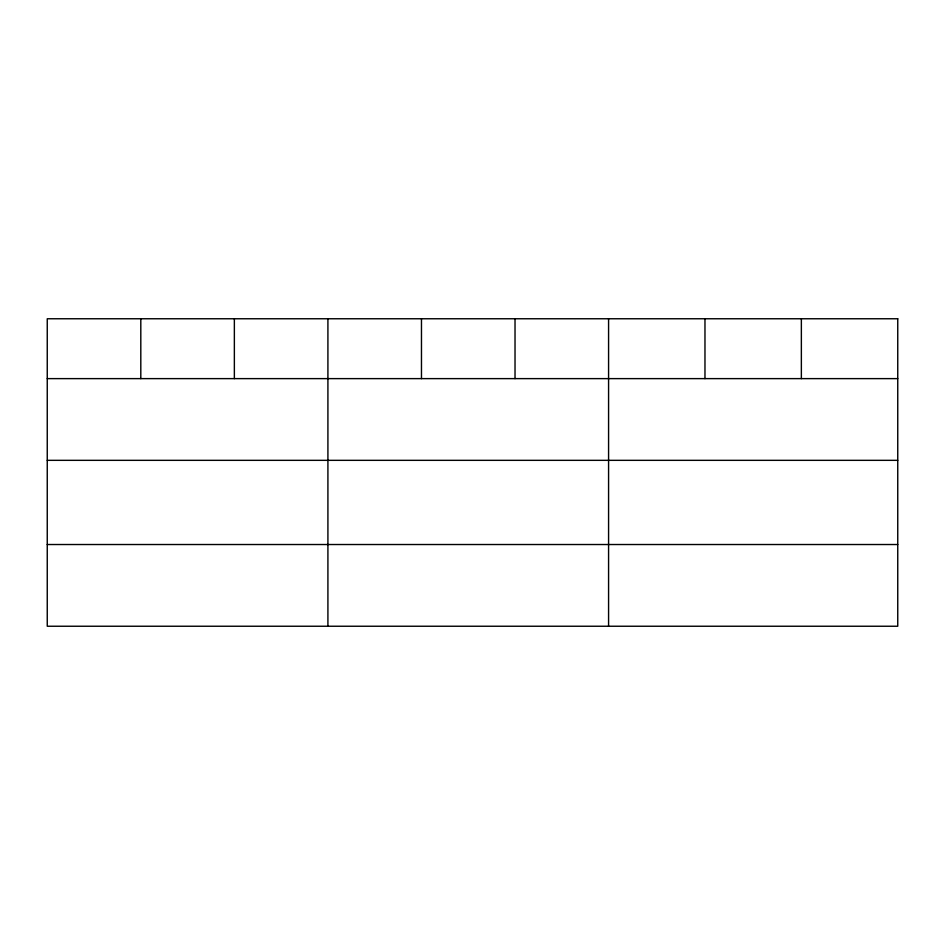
<?xml version="1.0" encoding="UTF-8"?>
<svg xmlns="http://www.w3.org/2000/svg" width="945" height="945" viewBox="0 0 945 945"><rect width="100%" height="100%" fill="white"/><g stroke="black" fill="none" stroke-linecap="round" stroke-linejoin="round"><path stroke-width="1.42" d="M47.25 378.626L897.75 378.626M47.25 460.333L897.75 460.333M47.25 544.521L897.75 544.521M801.36 318.76L801.36 378.626M704.97 318.76L704.97 378.626M608.58 318.76L608.58 626.24M515.025 318.76L515.025 378.626M421.47 318.76L421.47 378.626M327.915 318.76L327.915 626.24M234.36 318.76L234.36 378.626M140.805 318.76L140.805 378.626M897.75 318.76L47.25 318.76L47.25 626.24L897.75 626.24L897.75 318.76"/></g></svg>
